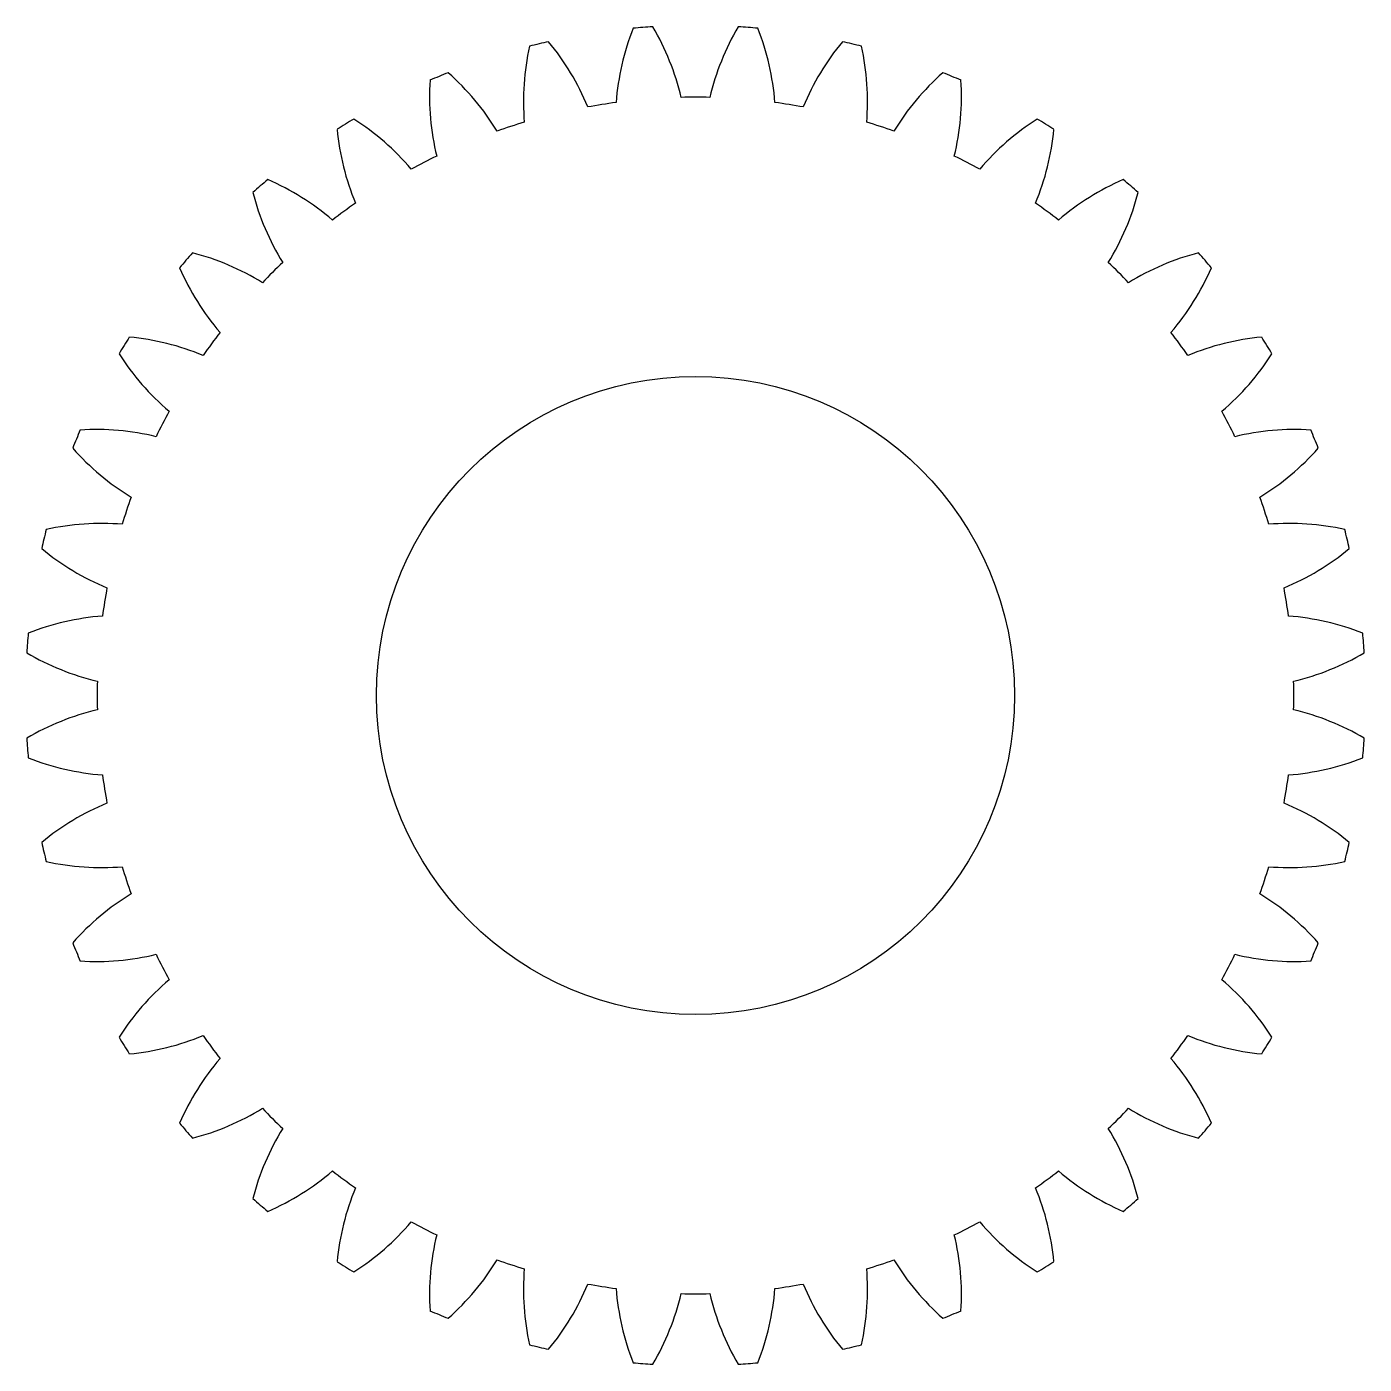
# Paper-space layout '_前视' of a CAD drawing. Header units: millimetres. Extents: x -21 to 21, y -21 to 21.
import ezdxf

# ---------------------------------------------------------------- set-up
doc = ezdxf.new("R2010")
doc.units = ezdxf.units.MM

psp = doc.layouts.new('_前视')

# ---------------------------------------------------------------- linework, layer by layer
at = {"color": 7, "linetype": 'Continuous', "lineweight": 25}
psp.add_circle((0, 0), 10, dxfattribs=at)
for centre, radius, start, end in [((-8.232, 16.895), 8, 13.3607, 30.5158), ((5.488, 17.975), 8, 158.4842, 175.6393), ((0, 0), 21, 93.6591, 95.3409), ((8.232, 16.895), 8, 149.4842, 166.6393), ((0, 0), 21, 84.6591, 86.3409), ((-5.488, 17.975), 8, 4.3607, 21.5158), ((2.608, 18.612), 8, 167.4842, 184.6393), ((0, 0), 21, 102.6591, 104.3409), ((-10.774, 15.399), 8, 22.3607, 39.5158), ((10.774, 15.399), 8, 140.4842, 157.6393), ((0, 0), 21, 75.6591, 77.3409), ((-2.608, 18.612), 8, 355.3607, 12.5158), ((-0.335, 18.791), 8, 176.4842, 193.6393), ((0, 0), 21, 111.6591, 113.3409), ((-13.05, 13.524), 8, 31.3607, 48.5158), ((13.05, 13.524), 8, 131.4842, 148.6393), ((0, 0), 21, 66.6591, 68.3409), ((0.335, 18.791), 8, 346.3607, 3.5158), ((0, 0), 18.749, 97.6288, 100.3712), ((0, 0), 18.749, 88.6288, 91.3712), ((0, 0), 18.749, 79.6288, 82.3712), ((0, 0), 21, 120.6591, 122.3409), ((-15.005, 11.316), 8, 40.3607, 57.5158), ((15.005, 11.316), 8, 122.4842, 139.6393), ((0, 0), 21, 57.6591, 59.3409), ((-3.271, 18.507), 8, 185.4842, 202.6393), ((0, 0), 18.749, 106.6288, 109.3712), ((0, 0), 18.749, 70.6288, 73.3712), ((3.271, 18.507), 8, 337.3607, 354.5158), ((0, 0), 18.749, 115.6288, 118.3712), ((0, 0), 18.749, 61.6288, 64.3712), ((0, 0), 21, 129.6591, 131.3409), ((-16.591, 8.83), 8, 49.3607, 66.5158), ((16.591, 8.83), 8, 113.4842, 130.6393), ((0, 0), 21, 48.6591, 50.3409), ((-6.126, 17.768), 8, 194.4842, 211.6393), ((6.126, 17.768), 8, 328.3607, 345.5158), ((0, 0), 18.749, 124.6288, 127.3712), ((0, 0), 18.749, 52.6288, 55.3712), ((0, 0), 21, 138.6591, 140.3409), ((-17.768, 6.126), 8, 58.3607, 75.5158), ((17.768, 6.126), 8, 104.4842, 121.6393), ((0, 0), 21, 39.6591, 41.3409), ((0, 0), 18.749, 133.6288, 136.3712), ((0, 0), 18.749, 43.6288, 46.3712), ((-8.83, 16.591), 8, 203.4842, 220.6393), ((8.83, 16.591), 8, 319.3607, 336.5158), ((0, 0), 18.749, 142.6288, 145.3712), ((0, 0), 18.749, 34.6288, 37.3712), ((0, 0), 21, 147.6591, 149.3409), ((-18.507, 3.271), 8, 67.3607, 84.5158), ((18.507, 3.271), 8, 95.4842, 112.6393), ((0, 0), 21, 30.6591, 32.3409), ((-11.316, 15.005), 8, 212.4842, 229.6393), ((11.316, 15.005), 8, 310.3607, 327.5158), ((0, 0), 18.749, 151.6288, 154.3712), ((0, 0), 18.749, 25.6288, 28.3712), ((0, 0), 21, 156.6591, 158.3409), ((-18.791, 0.335), 8, 76.3607, 93.5158), ((18.791, 0.335), 8, 86.4842, 103.6393), ((0, 0), 21, 21.6591, 23.3409), ((-13.524, 13.05), 8, 221.4842, 238.6393), ((13.524, 13.05), 8, 301.3607, 318.5158), ((0, 0), 18.749, 160.6288, 163.3712), ((0, 0), 18.749, 16.6288, 19.3712), ((0, 0), 21, 165.6591, 167.3409), ((-18.612, -2.608), 8, 85.3607, 102.5158), ((18.612, -2.608), 8, 77.4842, 94.6393), ((0, 0), 21, 12.6591, 14.3409), ((-15.399, 10.774), 8, 230.4842, 247.6393), ((15.399, 10.774), 8, 292.3607, 309.5158), ((0, 0), 18.749, 169.6288, 172.3712), ((0, 0), 18.749, 7.6288, 10.3712), ((-17.975, -5.488), 8, 94.3607, 111.5158), ((17.975, -5.488), 8, 68.4842, 85.6393), ((0, 0), 21, 174.6591, 176.3409), ((0, 0), 21, 3.6591, 5.3409), ((-16.895, 8.232), 8, 239.4842, 256.6393), ((16.895, 8.232), 8, 283.3607, 300.5158), ((0, 0), 18.749, 178.6288, 181.3712), ((0, 0), 18.749, 358.6288, 1.3712), ((-16.895, -8.232), 8, 103.3607, 120.5158), ((16.895, -8.232), 8, 59.4842, 76.6393), ((0, 0), 21, 183.6591, 185.3409), ((0, 0), 21, 354.6591, 356.3409), ((-17.975, 5.488), 8, 248.4842, 265.6393), ((17.975, 5.488), 8, 274.3607, 291.5158), ((0, 0), 18.749, 187.6288, 190.3712), ((0, 0), 18.749, 349.6288, 352.3712), ((-15.399, -10.774), 8, 112.3607, 129.5158), ((15.399, -10.774), 8, 50.4842, 67.6393), ((0, 0), 21, 192.6591, 194.3409), ((0, 0), 21, 345.6591, 347.3409), ((-18.612, 2.608), 8, 257.4842, 274.6393), ((0, 0), 18.749, 196.6288, 199.3712), ((0, 0), 18.749, 340.6288, 343.3712), ((18.612, 2.608), 8, 265.3607, 282.5158), ((-13.524, -13.05), 8, 121.3607, 138.5158), ((13.524, -13.05), 8, 41.4842, 58.6393), ((0, 0), 21, 201.6591, 203.3409), ((0, 0), 21, 336.6591, 338.3409), ((-18.791, -0.335), 8, 266.4842, 283.6393), ((0, 0), 18.749, 205.6288, 208.3712), ((0, 0), 18.749, 331.6288, 334.3712), ((18.791, -0.335), 8, 256.3607, 273.5158), ((-11.316, -15.005), 8, 130.3607, 147.5158), ((11.316, -15.005), 8, 32.4842, 49.6393), ((0, 0), 21, 210.6591, 212.3409), ((-18.507, -3.271), 8, 275.4842, 292.6393), ((0, 0), 18.749, 214.6288, 217.3712), ((0, 0), 18.749, 322.6288, 325.3712), ((18.507, -3.271), 8, 247.3607, 264.5158), ((0, 0), 21, 327.6591, 329.3409), ((-8.83, -16.591), 8, 139.3607, 156.5158), ((8.83, -16.591), 8, 23.4842, 40.6393), ((-17.768, -6.126), 8, 284.4842, 301.6393), ((0, 0), 18.749, 223.6288, 226.3712), ((0, 0), 18.749, 313.6288, 316.3712), ((17.768, -6.126), 8, 238.3607, 255.5158), ((0, 0), 21, 219.6591, 221.3409), ((0, 0), 21, 318.6591, 320.3409), ((-6.126, -17.768), 8, 148.3607, 165.5158), ((6.126, -17.768), 8, 14.4842, 31.6393), ((-16.591, -8.83), 8, 293.4842, 310.6393), ((0, 0), 18.749, 232.6288, 235.3712), ((0, 0), 18.749, 304.6288, 307.3712), ((16.591, -8.83), 8, 229.3607, 246.5158), ((-3.271, -18.507), 8, 157.3607, 174.5158), ((3.271, -18.507), 8, 5.4842, 22.6393), ((0, 0), 21, 228.6591, 230.3409), ((0, 0), 21, 309.6591, 311.3409), ((-15.005, -11.316), 8, 302.4842, 319.6393), ((0, 0), 18.749, 241.6288, 244.3712), ((0, 0), 18.749, 295.6288, 298.3712), ((15.005, -11.316), 8, 220.3607, 237.5158), ((-0.335, -18.791), 8, 166.3607, 183.5158), ((0.335, -18.791), 8, 356.4842, 13.6393), ((0, 0), 21, 237.6591, 239.3409), ((-13.05, -13.524), 8, 311.4842, 328.6393), ((0, 0), 18.749, 250.6288, 253.3712), ((2.608, -18.612), 8, 175.3607, 192.5158), ((-2.608, -18.612), 8, 347.4842, 4.6393), ((0, 0), 18.749, 286.6288, 289.3712), ((13.05, -13.524), 8, 211.3607, 228.5158), ((0, 0), 21, 300.6591, 302.3409), ((-10.774, -15.399), 8, 320.4842, 337.6393), ((0, 0), 18.749, 259.6288, 262.3712), ((5.488, -17.975), 8, 184.3607, 201.5158), ((-8.232, -16.895), 8, 329.4842, 346.6393), ((0, 0), 18.749, 268.6288, 271.3712), ((8.232, -16.895), 8, 193.3607, 210.5158), ((-5.488, -17.975), 8, 338.4842, 355.6393), ((0, 0), 18.749, 277.6288, 280.3712), ((10.774, -15.399), 8, 202.3607, 219.5158), ((0, 0), 21, 246.6591, 248.3409), ((0, 0), 21, 291.6591, 293.3409), ((0, 0), 21, 255.6591, 257.3409), ((0, 0), 21, 282.6591, 284.3409), ((0, 0), 21, 264.6591, 266.3409), ((0, 0), 21, 273.6591, 275.3409)]:
    psp.add_arc(centre, radius, start, end, dxfattribs=at)

doc.saveas('drawing.dxf')
